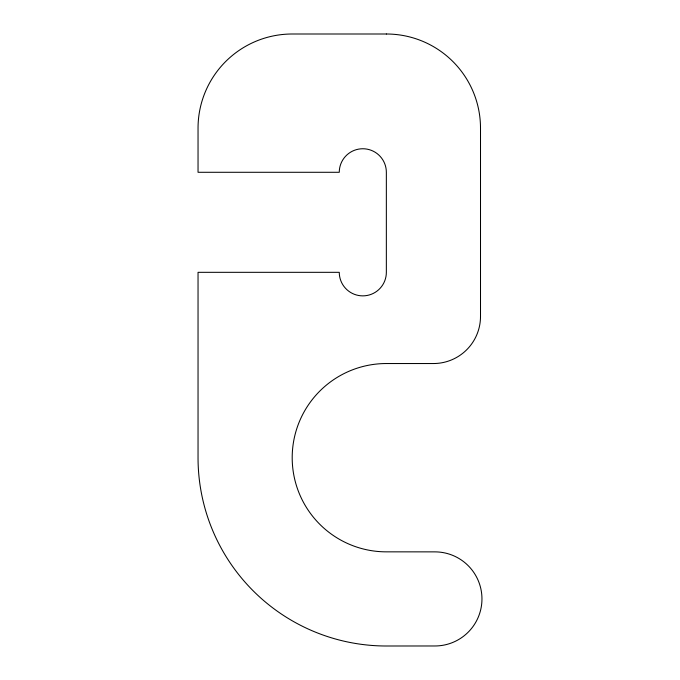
<?xml version="1.0" encoding="UTF-8"?>
<svg xmlns="http://www.w3.org/2000/svg" width="680" height="680" viewBox="0 0 680 680"><rect width="100%" height="100%" fill="white"/><g stroke="black" fill="none" stroke-linecap="round" stroke-linejoin="round"><path stroke-width="1.02" d="M386.35 34L292.196 34A94.154 94.154 0 0 0 198.042 128.155L198.042 172.286L339.269 172.286A23.537 23.537 0 0 1 362.814 148.75A23.537 23.537 0 0 1 386.35 172.286L386.35 272.323A23.537 23.537 0 0 1 362.814 295.868A23.537 23.537 0 0 1 339.269 272.323L198.042 272.323L198.042 457.691A188.309 188.309 0 0 0 386.35 646L434.902 645.975A47.056 47.056 0 0 0 481.958 598.927A47.056 47.056 0 0 0 434.902 551.871L386.35 551.846A94.154 94.154 0 0 1 292.196 457.691A94.154 94.154 0 0 1 386.35 363.536L433.423 363.536A47.073 47.073 0 0 0 480.505 316.464L480.505 128.155A94.154 94.154 0 0 0 386.35 34"/></g></svg>
